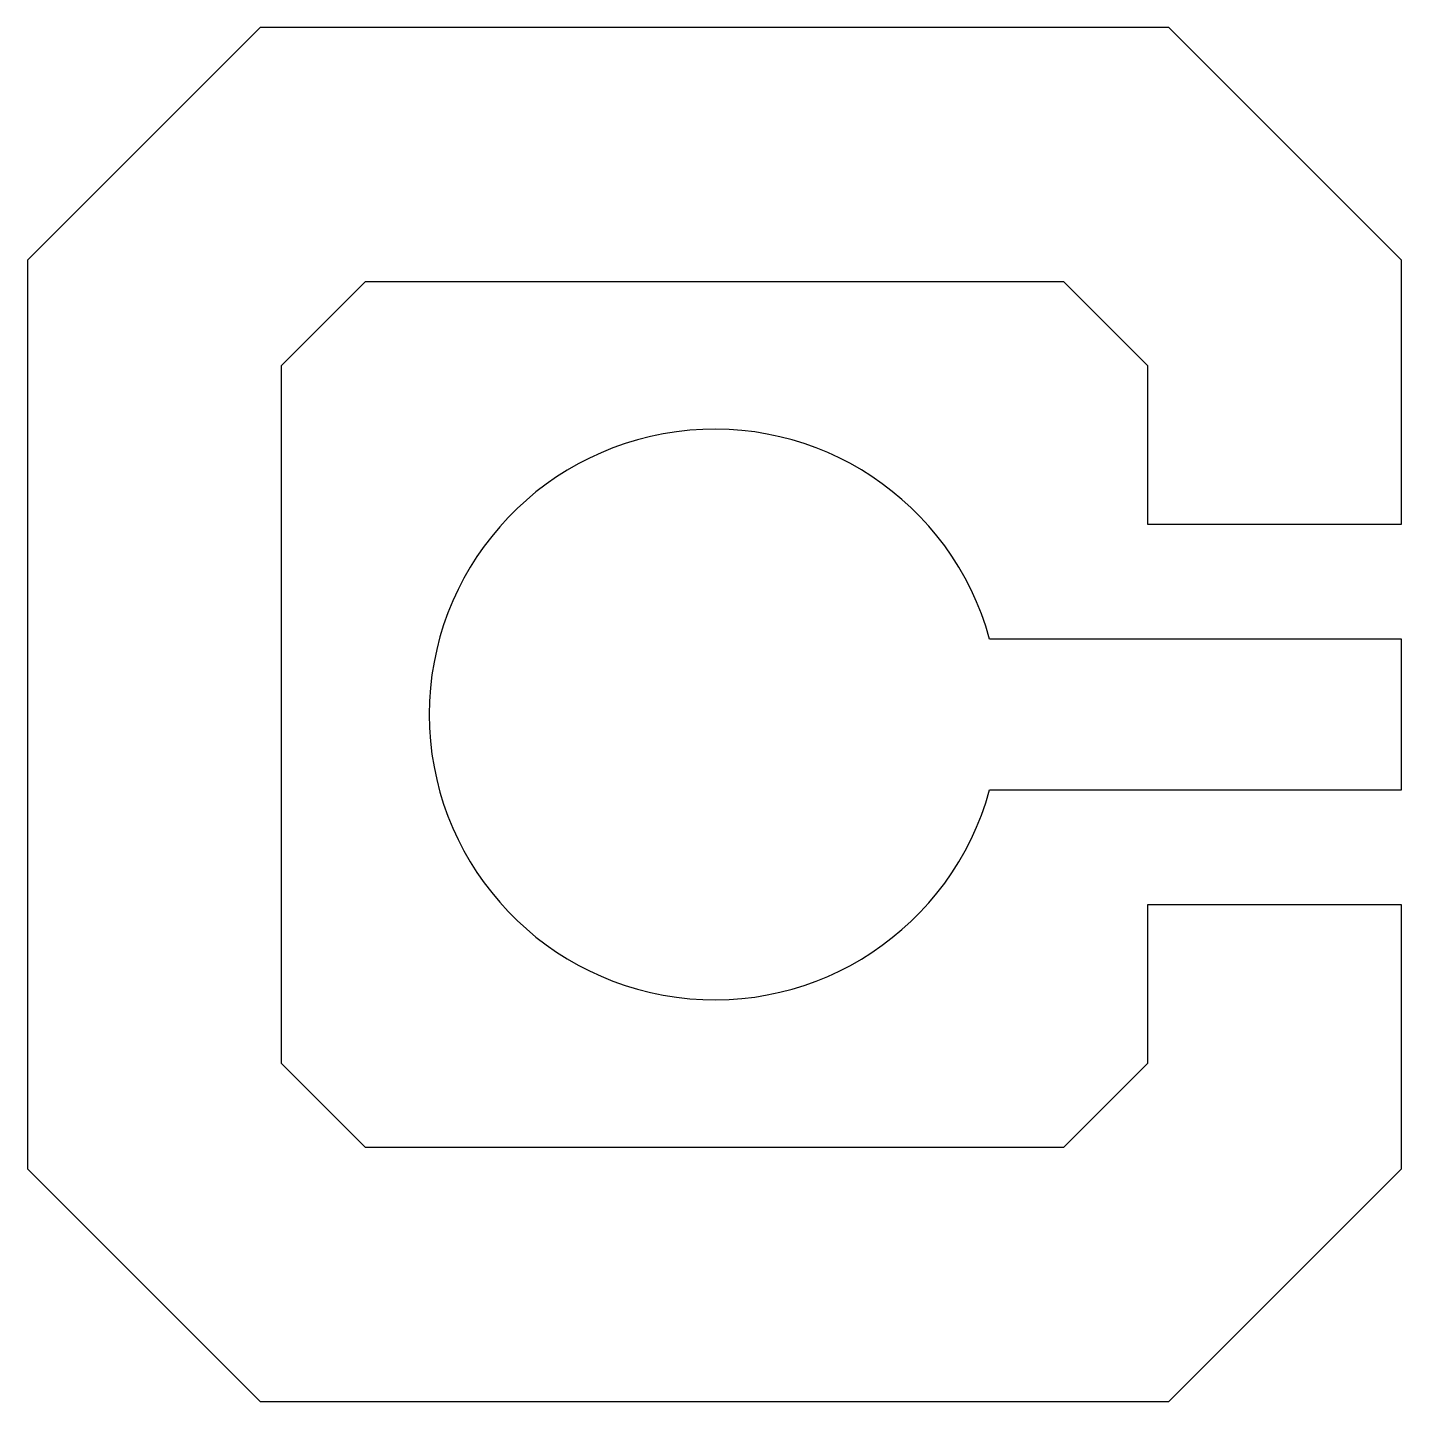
# Model space of a CAD drawing. Extents: x 14.61 to 22.99, y 6.27 to 14.65.
import ezdxf

# ---------------------------------------------------------------- set-up
doc = ezdxf.new("R2010")
doc.units = 0
doc.layers.get('0').update_dxf_attribs({"linetype": 'CONTINUOUS'})

msp = doc.modelspace()

# ---------------------------------------------------------------- linework, layer by layer
at = {"color": 7}
for p, q in [((16.028628, 14.646036), (14.608628, 13.226035)), ((21.568628, 14.646036), (16.028628, 14.646036)), ((22.988628, 13.226035), (21.568628, 14.646036)), ((14.608628, 13.226035), (14.608628, 7.686041)), ((22.988628, 11.616042), (22.988628, 13.226035)), ((16.158628, 12.584008), (16.670659, 13.096044)), ((16.670659, 13.096044), (20.926597, 13.096044)), ((20.926597, 13.096044), (21.438628, 12.584008)), ((16.158628, 8.328069), (16.158628, 12.584008)), ((21.438628, 12.584008), (21.438628, 11.616042)), ((21.438628, 11.616042), (22.988628, 11.616042)), ((22.988628, 10.456052), (22.988628, 10.916046)), ((22.988628, 9.99603), (22.988628, 10.916046)), ((20.476722, 9.99603), (22.988628, 9.99603)), ((20.476722, 9.99603), (20.476722, 9.99603)), ((22.988628, 9.296034), (21.438628, 9.296034)), ((21.438628, 9.296034), (21.438628, 8.328069)), ((22.988628, 7.686041), (22.988628, 9.296034)), ((16.670659, 7.816033), (16.158628, 8.328069)), ((21.438628, 8.328069), (20.926597, 7.816033)), ((20.926597, 7.816033), (16.670659, 7.816033)), ((14.608628, 7.686041), (16.028628, 6.26604)), ((21.568628, 6.26604), (22.988628, 7.686041)), ((16.028628, 6.26604), (21.568628, 6.26604)), ((16.028628, 6.26604), (16.028628, 6.26604))]:
    msp.add_line(p, q, dxfattribs=at)
for points in [[(20.476722, 10.916046), (20.246379, 11.756328), (19.43005, 12.296702), (18.566553, 12.180492)], [(18.566553, 12.180492), (17.703056, 12.064282), (17.05863, 11.32732), (17.05863, 10.456038)], [(22.988628, 10.916046), (22.988628, 10.916046), (20.476722, 10.916046), (20.476722, 10.916046)], [(17.05863, 10.456038), (17.05863, 9.584757), (17.703056, 8.847795), (18.566553, 8.731585)], [(18.566553, 8.731585), (19.43005, 8.615375), (20.246379, 9.155748), (20.476722, 9.99603)]]:
    msp.add_open_spline(points, degree=3, dxfattribs=at)

doc.saveas('drawing.dxf')
